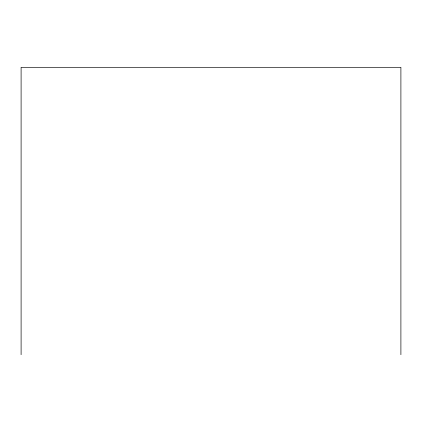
<?xml version="1.0" encoding="UTF-8"?>
<svg xmlns="http://www.w3.org/2000/svg" width="422" height="422" viewBox="0 0 422 422"><rect width="100%" height="100%" fill="white"/><g stroke="black" fill="none" stroke-linecap="round" stroke-linejoin="round"><path stroke-width="0.63" d="M400.9 354.686L400.9 67.314L21.1 67.314L21.1 354.686"/></g></svg>
